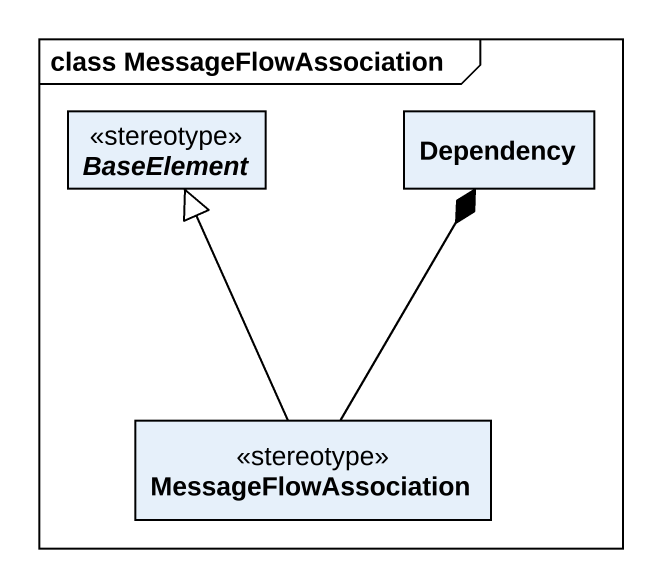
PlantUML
@startuml
mainframe class MessageFlowAssociation
hide circle
hide empty members
abstract class BaseElement <<stereotype>>
class Dependency
class MessageFlowAssociation <<stereotype>>
MessageFlowAssociation -up-|> BaseElement
MessageFlowAssociation -up-* Dependency
@enduml
